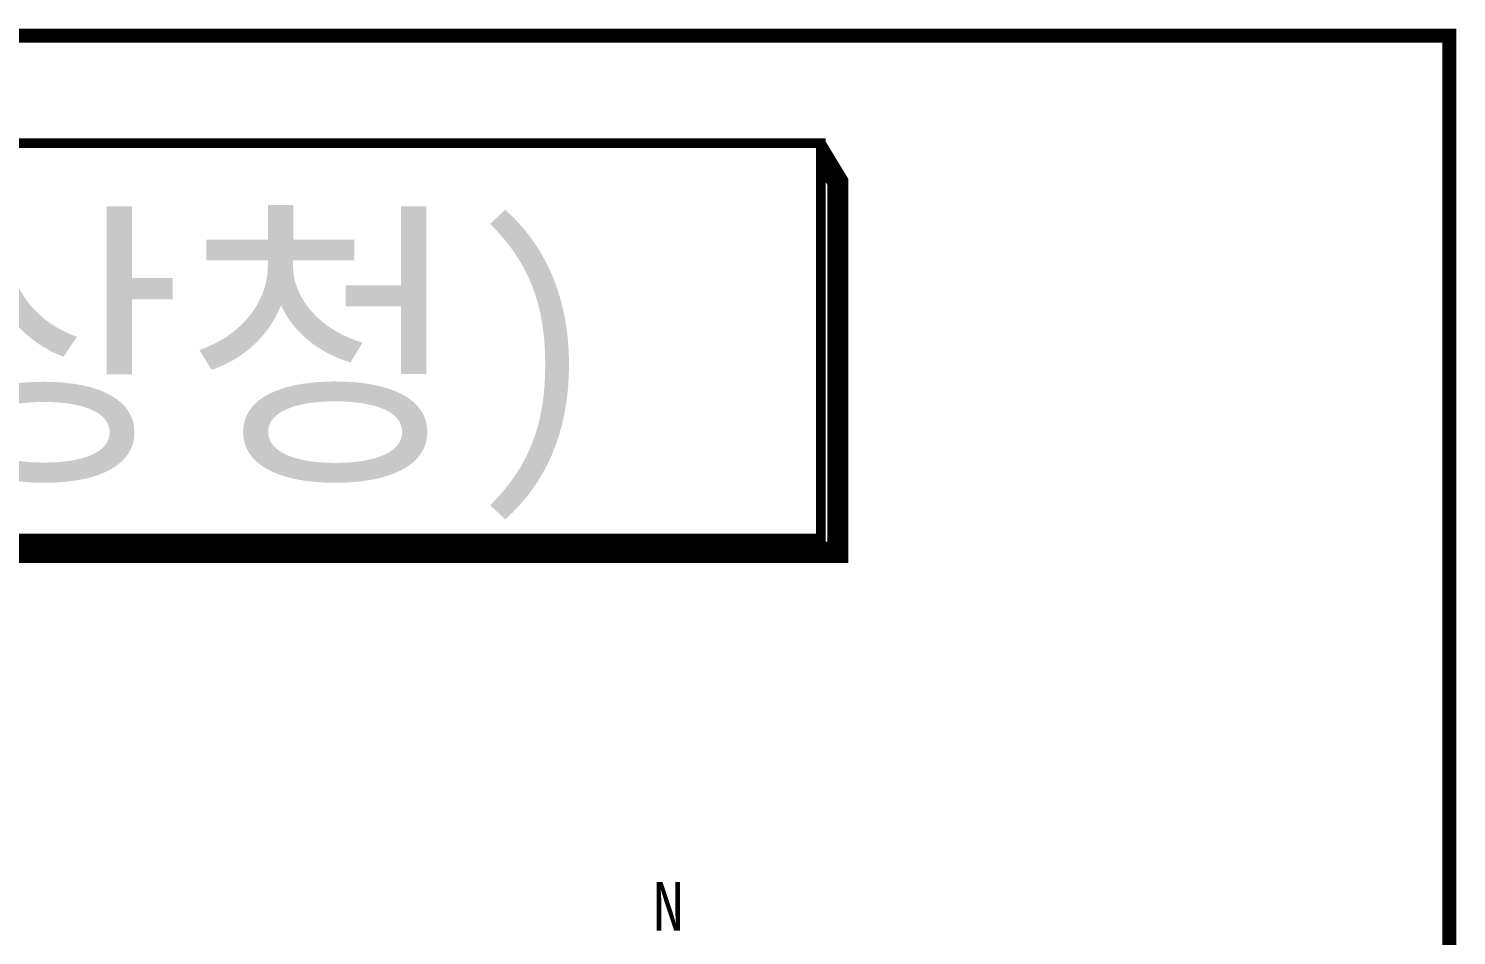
# Model space of a CAD drawing. Header units: millimetres. Extents: x -19392 to 580976, y -49129 to 736091.
# Drawn here: x 335290 to 437134, y 539289 to 603950 of the extents above; entities that cross this region are included whole.
import ezdxf

# ---------------------------------------------------------------- set-up
doc = ezdxf.new("R2010")
doc.units = ezdxf.units.MM
doc.styles.add('GHS', font='')
doc.styles.get('GHS').set_extended_font_data('BatangChe')

msp = doc.modelspace()

# ---------------------------------------------------------------- linework, layer by layer
for points, const_width in [([(436634, 41900), (436634, 603450), (72212, 603450), (72212, 41900)], 1000), ([(126717, 595775), (126717, 567585), (391806, 567585), (391806, 595775)], 700)]:
    msp.add_lwpolyline(points, close=True, dxfattribs=dict(const_width=const_width))
at = {"const_width": 700}
for points in [[(126717, 567585), (130934, 566206), (393404, 566206), (393404, 593146), (391806, 595775)], [(128004, 567585), (130998, 566606), (393004, 566606), (393004, 593034), (391806, 595005)], [(129291, 567585), (131062, 567006), (392604, 567006), (392604, 592922), (391806, 594235)]]:
    msp.add_lwpolyline(points, dxfattribs=at)

# ---------------------------------------------------------------- texts
at = {"style": 'GHS'}
msp.add_text('전국 우량관측소 (기상청)', height=16000, dxfattribs=at).set_placement((134614, 573223))
at = {"linetype": 'Continuous', "style": 'GHS'}
msp.add_text('N', height=3457, dxfattribs=at).set_placement((379803, 539638))

doc.saveas('drawing.dxf')
